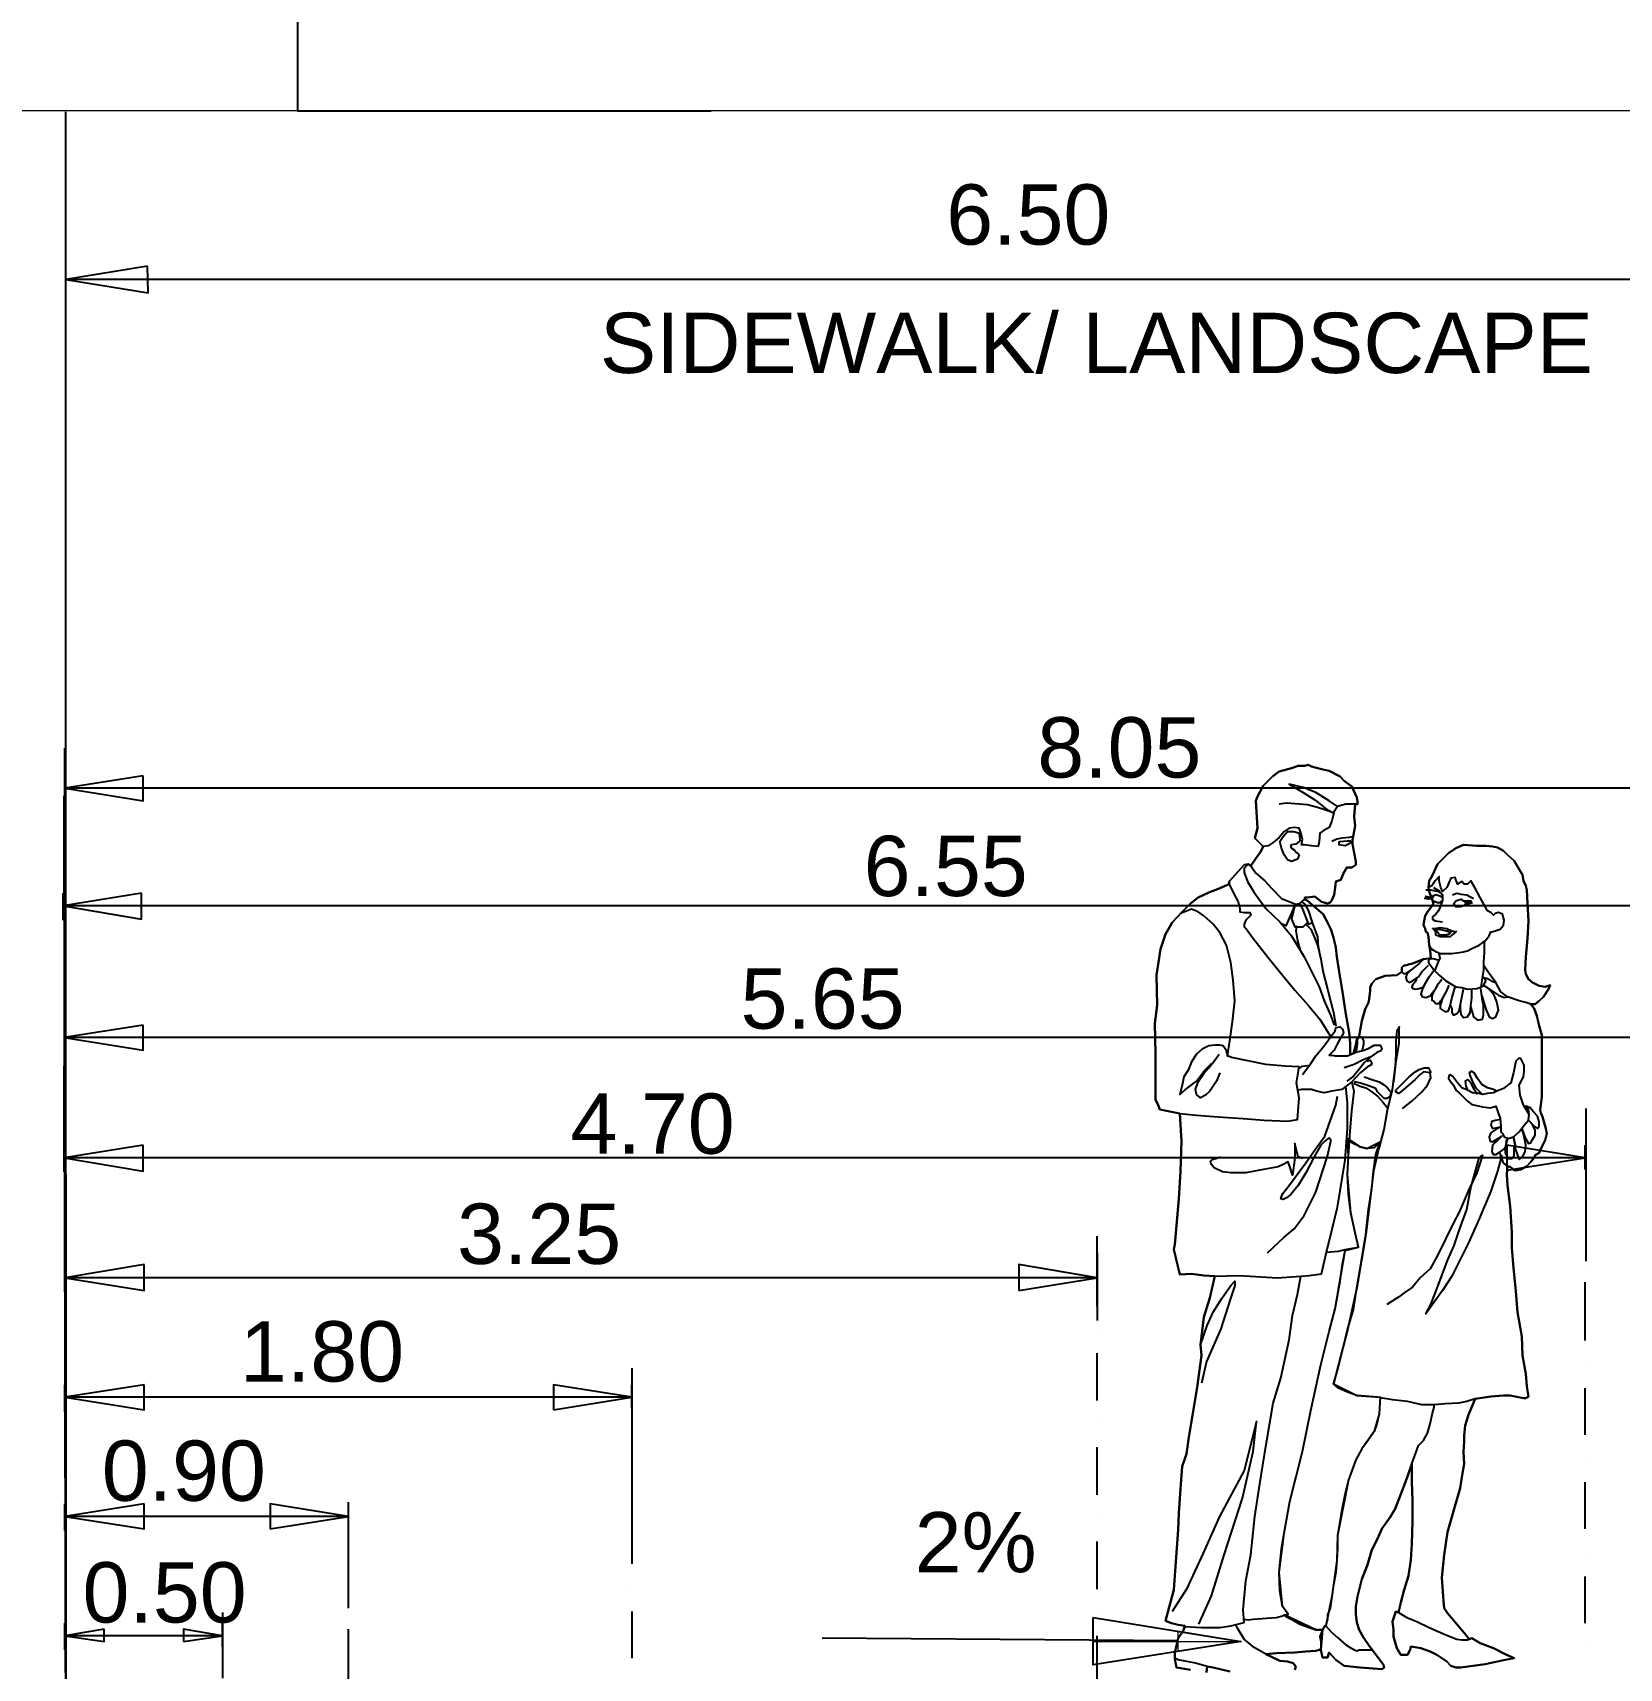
# Model space of a CAD drawing. Header units: inches. Extents: x 11 to 850, y 10 to 598.
# Drawn here: x 121.8 to 245.6, y 175.5 to 303.1 of the extents above; entities that cross this region are included whole.
import ezdxf

# ---------------------------------------------------------------- set-up
doc = ezdxf.new("R2010")
doc.units = ezdxf.units.IN
doc.header["$MEASUREMENT"] = 0
doc.layers.add('PDF_Geometry', color=7, linetype='Continuous')
doc.layers.add('PDF_Text', color=7, linetype='Continuous')
doc.styles.add('PDF Arial', font='arial.ttf')

msp = doc.modelspace()

# ---------------------------------------------------------------- linework, layer by layer
at = {"layer": 'PDF_Geometry', "color": 1, "lineweight": 25}
msp.add_lwpolyline([(142.5, 431.39), (142.5, 296.96), (174.76, 296.96)], dxfattribs=at)
at = {"layer": 'PDF_Geometry', "lineweight": 0}
for points in [[(20.95, 25.05), (302.94, 25.05), (302.94, 296.96), (20.95, 296.96), (20.95, 25.05)], [(130.79, 284.86), (124.42, 283.82), (130.79, 283.82), (130.79, 284.86)], [(124.42, 283.82), (130.79, 283.82), (130.86, 282.78), (124.42, 283.82)], [(204.54, 179.51), (204.54, 177.62), (216.06, 177.62), (204.54, 179.51)], [(204.54, 175.8), (204.54, 175.8), (204.54, 177.62), (204.54, 175.8)], [(204.54, 175.8), (204.54, 177.62), (216.06, 177.62), (204.54, 175.8)], [(211.18, 178.47), (216.06, 177.62), (211.18, 176.84), (211.18, 178.47)]]:
    msp.add_lwpolyline(points, dxfattribs=at)
at = {"layer": 'PDF_Geometry', "lineweight": 25}
for points in [[(124.42, 167.6), (124.42, 296.9)], [(130.79, 284.86), (124.42, 283.82), (130.86, 282.78), (130.79, 284.86)], [(302.88, 283.82), (124.42, 283.82)], [(124.29, 214.24), (124.36, 247.27)], [(124.36, 243.05), (124.36, 245.13)], [(130.47, 245.13), (124.36, 244.15), (130.47, 243.18), (130.47, 245.13)], [(124.42, 167.6), (124.29, 243.57)], [(302.88, 244.15), (124.36, 244.15)], [(124.23, 233.88), (124.23, 235.96)], [(130.34, 235.96), (124.23, 234.98), (130.34, 233.94), (130.34, 235.96)], [(284.6, 234.98), (124.23, 234.98)], [(130.47, 225.68), (124.29, 224.71), (130.47, 223.73), (130.47, 225.68)], [(262.23, 224.71), (124.29, 224.71)], [(242.98, 219.18), (242.98, 207.28)], [(130.47, 216.32), (124.29, 215.34), (130.47, 214.3), (130.47, 216.32)], [(236.8, 214.37), (242.92, 215.34), (236.8, 216.32), (236.8, 214.37)], [(242.92, 214.43), (242.92, 216.32)], [(242.92, 215.34), (124.29, 215.34)], [(124.42, 214.04), (124.42, 34.48)], [(204.87, 203.76), (204.87, 209.23)], [(204.87, 207.93), (204.87, 202.66)], [(124.36, 204.87), (124.36, 207.02)], [(130.53, 207.02), (124.36, 205.98), (130.53, 205), (130.53, 207.02)], [(198.76, 205), (204.87, 205.98), (198.76, 207.02), (198.76, 205)], [(204.87, 205.13), (204.87, 207.02)], [(242.98, 207.02), (242.98, 207.02)], [(204.87, 205.98), (124.36, 205.98)], [(242.92, 201.1), (242.92, 205.65)], [(204.87, 201.94), (204.87, 201.94)], [(168.58, 198.95), (168.58, 188.68)], [(204.87, 196.42), (204.87, 200.12)], [(242.92, 199.21), (242.92, 199.21)], [(124.36, 195.57), (124.36, 197.65)], [(130.53, 197.65), (124.36, 196.68), (130.53, 195.7), (130.53, 197.65)], [(168.58, 196.68), (124.36, 196.68)], [(162.47, 195.7), (168.58, 196.68), (162.47, 197.65), (162.47, 195.7)], [(168.58, 195.83), (168.58, 197.65), (168.58, 197.65)], [(242.92, 193.75), (242.92, 197.39)], [(204.87, 194.59), (204.87, 194.59)], [(204.87, 189.07), (204.87, 192.77)], [(242.92, 191.86), (242.92, 191.86)], [(242.92, 186.4), (242.92, 190.04)], [(124.36, 186.27), (124.36, 188.35)], [(130.53, 188.35), (124.36, 187.38), (130.53, 186.4), (130.53, 188.35)], [(136.65, 188.35), (136.65, 188.35)], [(140.35, 186.4), (146.47, 187.38), (140.35, 188.35), (140.35, 186.4)], [(146.47, 180.22), (146.47, 188.48)], [(168.58, 188.68), (168.58, 183.67)], [(146.47, 187.38), (124.36, 187.38)], [(204.87, 187.25), (204.87, 187.25)], [(204.87, 181.72), (204.87, 185.42)], [(242.92, 184.51), (242.92, 184.51)], [(242.92, 179.05), (242.92, 182.69)], [(168.58, 181.78), (168.58, 181.78)], [(136.65, 179.9), (136.65, 174.76)], [(168.58, 179.96), (168.58, 176.32)], [(204.87, 179.9), (204.87, 179.9)], [(124.36, 176.97), (124.36, 179.05)], [(127.41, 178.6), (124.36, 178.08), (127.41, 177.62), (127.41, 178.6)], [(133.59, 177.62), (136.65, 178.08), (133.59, 178.6), (133.59, 177.62)], [(136.65, 177.23), (136.65, 179.05)], [(136.65, 179.05), (136.65, 179.05)], [(146.47, 174.63), (146.47, 178.6)], [(204.54, 179.51), (216.06, 177.62), (204.54, 175.8), (204.54, 179.51)], [(136.65, 178.08), (124.36, 178.08)], [(211.18, 177.69), (183.41, 177.88)], [(204.87, 174.37), (204.87, 178.08)], [(242.92, 177.16), (242.92, 177.16)]]:
    msp.add_lwpolyline(points, dxfattribs=at)
at = {"layer": 'PDF_Geometry', "color": 3, "lineweight": 0}
for points in [[(130.47, 245.13), (124.36, 244.15), (130.47, 244.15), (130.47, 245.13)], [(124.36, 244.15), (130.47, 244.15), (130.47, 243.18), (124.36, 244.15)], [(130.34, 235.96), (124.23, 234.98), (130.34, 234.98), (130.34, 235.96)], [(124.23, 234.98), (130.34, 234.98), (130.34, 233.94), (124.23, 234.98)], [(130.47, 225.68), (124.29, 224.71), (130.47, 224.71), (130.47, 225.68)], [(124.29, 224.71), (130.47, 224.71), (130.47, 223.73), (124.29, 224.71)], [(130.47, 216.32), (124.29, 215.34), (130.47, 215.34), (130.47, 216.32)], [(236.8, 215.34), (242.92, 215.34), (236.8, 216.32), (236.8, 215.34)], [(242.92, 215.34), (236.8, 216.32), (242.92, 215.34)], [(124.29, 215.34), (130.47, 215.34), (130.47, 214.3), (124.29, 215.34)], [(242.92, 215.34), (236.8, 215.34), (236.8, 214.37), (242.92, 215.34)], [(236.8, 215.34), (236.8, 214.37), (236.8, 214.37), (236.8, 215.34)], [(236.8, 214.37), (236.8, 214.37), (236.8, 214.37)], [(130.53, 207.02), (124.36, 205.98), (130.53, 205.98), (130.53, 207.02)], [(198.76, 207.02), (198.76, 205.98), (204.87, 205.98), (198.76, 207.02)], [(124.36, 205.98), (130.53, 205.98), (130.53, 205), (124.36, 205.98)], [(204.87, 205.98), (198.76, 205.98), (198.76, 205), (204.87, 205.98)], [(198.76, 205.98), (198.76, 205), (198.76, 205), (198.76, 205.98)], [(198.76, 205), (198.76, 205), (198.76, 205)], [(130.53, 197.65), (124.36, 196.68), (130.53, 196.68), (130.53, 197.65)], [(124.36, 196.68), (130.53, 196.68), (130.53, 195.7), (124.36, 196.68)], [(162.47, 196.68), (168.58, 196.68), (162.47, 197.65), (162.47, 196.68)], [(168.58, 196.68), (162.47, 197.65), (168.58, 196.68)], [(162.47, 195.7), (162.47, 195.7), (162.47, 196.68), (162.47, 195.7)], [(162.47, 195.7), (162.47, 196.68), (168.58, 196.68), (162.47, 195.7)], [(130.53, 188.35), (124.36, 187.38), (130.53, 187.38), (130.53, 188.35)], [(140.35, 188.35), (140.35, 187.38), (146.47, 187.38), (140.35, 188.35)], [(140.35, 188.35), (146.47, 187.38), (146.47, 187.38), (140.35, 188.35)], [(124.36, 187.38), (130.53, 187.38), (130.53, 186.4), (124.36, 187.38)], [(140.35, 187.38), (146.47, 187.38), (140.35, 186.4), (140.35, 187.38)], [(127.41, 178.6), (124.36, 178.08), (127.41, 178.08), (127.41, 178.6)], [(133.59, 178.6), (133.59, 178.08), (136.65, 178.08), (133.59, 178.6)], [(124.36, 178.08), (127.41, 178.08), (127.41, 177.62), (124.36, 178.08)], [(133.59, 178.08), (136.65, 178.08), (133.59, 177.62), (133.59, 178.08)]]:
    msp.add_lwpolyline(points, dxfattribs=at)
at = {"layer": 'PDF_Geometry', "color": 30, "lineweight": 25}
for points in [[(227.18, 175.8), (226.4, 176.84), (226.07, 177.29), (225.62, 177.95), (225.29, 178.53), (225.1, 179.12), (225.03, 179.77), (225.03, 180.35), (225.16, 181.13), (225.49, 182.5), (225.94, 183.6), (226.27, 184.77), (226.72, 185.62), (227.05, 186.4), (227.7, 187.31), (228.09, 187.96), (228.67, 189.46), (229.06, 190.5), (229.39, 191.47), (229.39, 190.11), (229.45, 188.61), (229.45, 186.99), (229.39, 185.23), (229.32, 183.99), (229.13, 182.76), (228.8, 181.65), (228.54, 180.68), (228.35, 179.9), (228.15, 179.96), (227.89, 179.18), (227.96, 178.53), (227.96, 178.01), (228.22, 177.1), (228.54, 176.58), (229.06, 176.58), (229.26, 176.97), (229.32, 177.23), (230.1, 177.1), (230.82, 176.84), (231.34, 176.58), (232.12, 176.06), (232.45, 175.73), (232.84, 175.6), (233.23, 175.6), (235.11, 175.86), (236.67, 176.19), (237.39, 176.32), (236.67, 176.64), (235.76, 177.1), (234.72, 177.49), (234.07, 177.88), (233.88, 177.82), (233.62, 178.14), (232.9, 178.99), (232.19, 179.83), (231.92, 180.22), (231.86, 180.81), (231.73, 182.63), (231.92, 184.38), (232.19, 186.14), (232.71, 187.96), (233.16, 189.59), (233.29, 190.43), (233.49, 191.47), (233.42, 192.38), (233.49, 193.23), (233.49, 193.68), (233.55, 194.46), (233.81, 195.31), (234.33, 196.55), (235.57, 196.74), (236.54, 196.81), (237.06, 196.81), (238.1, 196.61), (238.3, 196.61), (238.49, 196.74), (238.36, 197.52), (238.3, 198.5), (238.04, 199.93), (237.97, 201.42), (237.65, 203.31), (237.52, 204.94), (237.32, 206.76), (237.19, 208.32), (237.19, 209.55), (237.06, 211.57), (236.87, 213.19), (236.8, 214.04), (236.87, 214.69), (237.06, 214.63), (237.39, 214.37), (237.65, 214.37), (237.91, 214.43), (238.36, 214.69), (238.69, 215.02), (238.95, 215.34), (239.01, 215.54), (239.34, 215.73), (239.53, 216.19), (239.79, 216.71), (239.92, 217.23), (239.86, 217.62), (239.6, 218.53), (239.47, 218.85), (239.4, 219.05), (239.53, 220.09), (239.53, 221.65), (239.53, 223.41), (239.53, 224.9), (239.34, 225.62), (239.14, 226.4), (238.95, 226.98), (238.69, 227.31), (239.01, 227.31), (239.34, 227.57), (239.66, 227.89), (240.05, 228.48), (240.18, 228.8), (239.79, 228.67), (239.34, 228.74), (238.82, 229), (238.49, 229.26), (238.3, 229.65), (238.23, 229.97), (238.3, 231.01), (238.43, 232.45), (238.49, 233.81), (238.43, 235.18), (238.36, 236.22), (238.3, 236.54), (238.1, 236.93), (238.04, 237.39), (237.71, 237.91), (237.39, 238.49), (236.87, 238.95), (236.54, 239.27), (236.09, 239.53), (235.7, 239.6), (235.18, 239.66), (234.46, 239.66), (233.42, 239.73), (232.84, 239.47), (232.25, 239.08), (231.79, 238.62), (231.4, 238.23), (231.14, 237.65), (230.95, 237.26), (230.75, 236.93), (230.69, 236.41), (230.75, 236.09), (230.88, 235.76), (231.08, 235.18), (230.88, 234.85), (230.62, 234.53), (230.43, 234.2), (230.36, 233.81), (230.3, 233.49), (230.43, 233.23), (230.49, 232.97), (230.62, 232.9), (230.69, 232.58), (230.75, 231.92), (230.82, 231.53), (230.88, 230.88), (230.69, 230.88), (230.3, 230.82), (229.45, 230.49), (228.74, 230.3), (228.61, 230.17), (228.61, 229.97), (228.61, 229.84), (228.22, 229.58), (227.31, 229.52), (226.59, 229.26), (226.27, 228.93), (226.14, 228.61), (226.14, 228.35), (226.07, 227.7), (226.01, 227.44), (225.75, 226.92), (225.49, 226.01), (225.29, 224.84), (225.1, 224.58), (225.03, 224.19), (224.84, 223.47), (224.58, 223.41), (224.58, 224.25), (224.51, 225.1), (224.25, 226.53), (223.99, 228.28), (223.73, 229.84), (223.54, 231.01), (223.47, 231.73), (223.28, 232.51), (223.08, 233.16), (222.69, 233.94), (222.49, 234.33), (221.97, 234.79), (221.58, 235.11), (221.26, 235.37), (221.06, 235.5), (221.06, 235.63), (221.26, 235.63), (221.84, 235.7), (222.1, 235.5), (222.36, 235.31), (222.82, 235.18), (223.02, 235.24), (223.15, 235.44), (223.34, 235.83), (223.41, 236.41), (223.47, 236.87), (223.86, 237), (224.06, 237.52), (224.32, 237.97), (224.71, 237.97), (225.03, 238.17), (225.03, 238.43), (224.77, 239.79), (224.77, 240.12), (224.84, 240.51), (224.97, 241.23), (224.9, 241.94), (224.97, 242.92), (225.16, 242.92), (225.16, 243.11), (225.1, 243.44), (224.71, 244.28), (224.12, 244.74), (223.8, 245.06), (222.95, 245.52), (222.36, 245.65), (221.58, 245.84), (221.32, 245.97), (221.06, 245.91), (220.54, 245.91), (220.02, 245.71), (219.05, 245.45), (218.53, 245.06), (218.07, 244.61), (217.81, 244.35), (217.36, 243.5), (217.23, 243.18), (217.36, 241.03), (217.16, 240.25), (217.81, 239.6), (217.62, 239.21), (217.29, 238.75), (216.84, 238.1), (216.64, 238.23), (216.32, 238.17), (215.15, 236.87), (215.15, 236.67), (214.24, 236.28), (213.58, 236.02), (212.74, 235.63), (212.15, 235.18), (211.5, 234.53), (210.72, 233.68), (210.2, 232.77), (209.81, 231.6), (209.49, 229.58), (209.55, 227.24), (209.36, 225.81), (209.42, 223.47), (209.42, 221.32), (209.42, 219.89), (209.62, 219.44), (209.75, 219.11), (210.4, 218.98), (211.31, 218.79), (211.44, 216.64), (211.37, 214.3), (211.24, 212.15), (210.92, 208.58), (210.85, 208.19), (211.31, 206.24), (212.22, 206.3), (213.19, 206.17), (214.04, 206.11), (213.65, 204.41), (213.19, 202.92), (212.93, 200.77), (213, 199.93), (212.67, 197.46), (212.35, 195.57), (212.02, 193.55), (211.83, 192.25), (211.7, 191.86), (211.5, 191.28), (211.37, 189.52), (211.24, 187.64), (211.18, 186.33), (210.98, 183.47), (210.85, 181.65), (210.2, 179.25), (210.66, 179.05), (211.18, 178.92), (211.7, 178.86), (211.7, 178.79), (211.57, 178.47), (211.18, 177.88), (210.92, 176.77), (210.92, 176.51), (210.92, 176.25), (211.05, 175.6), (212.15, 175.41)], [(212.15, 175.41), (211.05, 175.6), (210.92, 176.25), (210.92, 176.51), (210.92, 176.77), (211.18, 177.88), (211.57, 178.47), (211.7, 178.79), (211.7, 178.86), (211.18, 178.92), (210.66, 179.05), (210.2, 179.25), (210.85, 181.65), (210.98, 183.47), (211.18, 186.33), (211.24, 187.64), (211.37, 189.52), (211.5, 191.28), (211.7, 191.86), (211.83, 192.25), (212.02, 193.55), (212.35, 195.57), (212.67, 197.46), (213, 199.93), (212.93, 200.77), (213.19, 202.92), (213.65, 204.41), (214.04, 206.11), (213.19, 206.17), (212.22, 206.3), (211.31, 206.24), (210.85, 208.19), (210.92, 208.58), (211.24, 212.15), (211.37, 214.3), (211.44, 216.64), (211.31, 218.79), (210.4, 218.98), (209.75, 219.11), (209.62, 219.44), (209.42, 219.89), (209.42, 221.32), (209.42, 223.47), (209.36, 225.81), (209.55, 227.24), (209.49, 229.58), (209.81, 231.6), (210.2, 232.77), (210.72, 233.68), (211.5, 234.53), (212.15, 235.18), (212.74, 235.63), (213.58, 236.02), (214.24, 236.28), (215.15, 236.67), (215.15, 236.87), (216.32, 238.17), (216.64, 238.23), (216.84, 238.1), (217.29, 238.75), (217.62, 239.21), (217.81, 239.6), (217.16, 240.25), (217.36, 241.03), (217.23, 243.18), (217.36, 243.5), (217.81, 244.35), (218.07, 244.61), (218.53, 245.06), (219.05, 245.45), (220.02, 245.71), (220.54, 245.91), (221.06, 245.91), (221.32, 245.97), (221.58, 245.84), (222.36, 245.65), (222.95, 245.52), (223.8, 245.06), (224.12, 244.74), (224.71, 244.28), (225.1, 243.44), (225.16, 243.11), (225.16, 242.92), (224.97, 242.92), (224.9, 241.94), (224.97, 241.23), (224.84, 240.51), (224.77, 240.12), (224.77, 239.79), (225.03, 238.43), (225.03, 238.17), (224.71, 237.97), (224.32, 237.97), (224.06, 237.52), (223.86, 237), (223.47, 236.87), (223.41, 236.41), (223.34, 235.83), (223.15, 235.44), (223.02, 235.24), (222.82, 235.18), (222.36, 235.31), (222.1, 235.5), (221.84, 235.7), (221.26, 235.63), (221.06, 235.63), (221.06, 235.5), (221.26, 235.37), (221.58, 235.11), (221.97, 234.79), (222.49, 234.33), (222.69, 233.94), (223.08, 233.16), (223.28, 232.51), (223.47, 231.73), (223.54, 231.01), (223.73, 229.84), (223.99, 228.28), (224.25, 226.53), (224.51, 225.1), (224.58, 224.25), (224.58, 223.41), (224.84, 223.47), (225.03, 224.19), (225.1, 224.58), (225.29, 224.84), (225.49, 226.01), (225.75, 226.92), (226.01, 227.44), (226.07, 227.7), (226.14, 228.35), (226.14, 228.61), (226.27, 228.93), (226.59, 229.26), (227.31, 229.52), (228.22, 229.58), (228.61, 229.84), (228.61, 229.97), (228.61, 230.17), (228.74, 230.3), (229.45, 230.49), (230.3, 230.82), (230.69, 230.88), (230.88, 230.88), (230.82, 231.53), (230.75, 231.92), (230.69, 232.58), (230.62, 232.9), (230.49, 232.97), (230.43, 233.23), (230.3, 233.49), (230.36, 233.81), (230.43, 234.2), (230.62, 234.53), (230.88, 234.85), (231.08, 235.18), (230.88, 235.76), (230.75, 236.09), (230.69, 236.41), (230.75, 236.93)], [(223.6, 242.72), (222.95, 243.18), (221.91, 243.83), (220.93, 244.22), (219.83, 244.48), (220.93, 243.83), (221.84, 243.24), (222.75, 242.53), (223.34, 242.2), (222.62, 242.46), (222.04, 242.66), (221.26, 242.85), (219.63, 242.98), (219.05, 242.92)], [(224.97, 242.92), (224.25, 242.92), (223.6, 242.72), (223.34, 242.33), (223.15, 241.62), (222.95, 241.09), (222.49, 240.83), (222.23, 240.64), (222.17, 239.99), (222.1, 239.6), (221.58, 239.66), (221, 239.73), (220.8, 239.73), (220.87, 240.18), (220.74, 240.7), (220.61, 241.03), (220.22, 241.09), (219.83, 241.03), (219.44, 240.77), (219.05, 240.31), (218.59, 239.92), (218.2, 239.66), (217.81, 239.6)], [(220.61, 238.95), (220.48, 238.62), (220.02, 238.43), (219.7, 238.56), (219.44, 238.95), (219.24, 239.47), (219.11, 239.99), (219.37, 240.38), (219.7, 240.77), (220.22, 240.77), (220.61, 240.64), (220.67, 240.12), (220.67, 240.05), (220.61, 239.99), (220.35, 239.79), (220.02, 239.73), (219.96, 239.66), (219.96, 239.53), (220.02, 239.47), (220.22, 239.34), (220.41, 239.14), (220.61, 238.95)], [(224.84, 240.38), (224.51, 240.31), (223.93, 240.25), (223.54, 240.18), (223.15, 239.99)], [(223.67, 239.92), (223.8, 239.99), (224.32, 240.05), (224.64, 240.05)], [(224.77, 240.05), (224.45, 239.79), (224.19, 239.66), (223.73, 239.73), (223.73, 239.99)], [(230.75, 236.93), (230.95, 237.26), (231.14, 237.65), (231.4, 238.23), (231.79, 238.62), (232.25, 239.08), (232.84, 239.47), (233.42, 239.73), (234.46, 239.66), (235.18, 239.66), (235.7, 239.6), (236.09, 239.53), (236.54, 239.27), (236.87, 238.95), (237.39, 238.49), (237.71, 237.91), (238.04, 237.39), (238.1, 236.93), (238.3, 236.54), (238.36, 236.22), (238.43, 235.18), (238.49, 233.81), (238.43, 232.45), (238.3, 231.01), (238.23, 229.97), (238.3, 229.65), (238.49, 229.26), (238.82, 229), (239.34, 228.74), (239.79, 228.67), (240.18, 228.8), (240.05, 228.48), (239.66, 227.89), (239.34, 227.57), (239.01, 227.31), (238.69, 227.31), (238.95, 226.98), (239.14, 226.4), (239.34, 225.62), (239.53, 224.9), (239.53, 223.41), (239.53, 221.65), (239.53, 220.09), (239.4, 219.05), (239.47, 218.85), (239.6, 218.53), (239.86, 217.62), (239.92, 217.23), (239.79, 216.71), (239.53, 216.19), (239.34, 215.73), (239.01, 215.54), (238.95, 215.34), (238.69, 215.02), (238.36, 214.69), (237.91, 214.43), (237.65, 214.37), (237.39, 214.37), (237.06, 214.63), (236.87, 214.69), (236.8, 214.04), (236.87, 213.19), (237.06, 211.57), (237.19, 209.55), (237.19, 208.32), (237.32, 206.76), (237.52, 204.94), (237.65, 203.31), (237.97, 201.42), (238.04, 199.93), (238.3, 198.5), (238.36, 197.52), (238.49, 196.74), (238.3, 196.61), (238.1, 196.61), (237.06, 196.81), (236.54, 196.81), (235.57, 196.74), (234.33, 196.55), (233.81, 195.31), (233.55, 194.46), (233.49, 193.68), (233.49, 193.23), (233.42, 192.38), (233.49, 191.47), (233.29, 190.43), (233.16, 189.59), (232.71, 187.96), (232.19, 186.14), (231.92, 184.38), (231.73, 182.63), (231.86, 180.81), (231.92, 180.22), (232.19, 179.83), (232.9, 178.99), (233.62, 178.14), (233.88, 177.82), (234.07, 177.88), (234.72, 177.49), (235.76, 177.1), (236.67, 176.64), (237.39, 176.32), (236.67, 176.19), (235.11, 175.86), (233.23, 175.6), (232.84, 175.6), (232.45, 175.73), (232.12, 176.06), (231.34, 176.58), (230.82, 176.84), (230.1, 177.1), (229.32, 177.23), (229.26, 176.97), (229.06, 176.58), (228.54, 176.58), (228.22, 177.1), (227.96, 178.01), (227.96, 178.53), (227.89, 179.18), (228.15, 179.96), (228.35, 179.9), (228.54, 180.68), (228.8, 181.65), (229.13, 182.76), (229.32, 183.99), (229.39, 185.23), (229.45, 186.99), (229.45, 188.61), (229.39, 190.11), (229.39, 191.47), (229.06, 190.5), (228.67, 189.46), (228.09, 187.96), (227.7, 187.31), (227.05, 186.4), (226.72, 185.62), (226.27, 184.77), (225.94, 183.6), (225.49, 182.5), (225.16, 181.13), (225.03, 180.35), (225.03, 179.77), (225.1, 179.12), (225.29, 178.53), (225.62, 177.95), (226.07, 177.29), (226.4, 176.84), (227.18, 175.8), (227.24, 175.6), (227.05, 175.47), (225.36, 175.6), (224.12, 175.73), (223.47, 176.19), (222.95, 176.77), (222.95, 176.71), (222.82, 176.38), (222.43, 176.38), (222.3, 176.97), (222.17, 176.97), (221.91, 176.9), (221.13, 176.84), (220.28, 176.77), (218.85, 176.71), (218.01, 176.64), (218.4, 176.45), (219.11, 176.12), (219.7, 176.06), (220.15, 175.93), (220.35, 175.67), (220.28, 175.41)], [(216.64, 238.23), (216.32, 237.91), (216.32, 237.58), (216.58, 236.87), (217.1, 236.02), (218.01, 234.79), (219.11, 233.75), (220.02, 232.64), (221, 231.01), (221.52, 229.97), (222.17, 228.67), (222.56, 227.57), (223.08, 226.4), (223.34, 225.68)], [(216.84, 238.1), (217.23, 237.52), (217.94, 236.93), (218.46, 236.35), (219.24, 235.57), (219.89, 235.31), (220.35, 235.11), (220.67, 235.18), (221.06, 235.5)], [(230.75, 231.92), (230.88, 231.66), (231.08, 231.53), (231.27, 231.4), (231.47, 231.34), (231.53, 231.27), (232.05, 231.27), (232.51, 231.27), (233.1, 231.34), (233.42, 231.4), (233.75, 231.47), (234.07, 231.66), (234.66, 231.92), (235.11, 232.25), (235.44, 232.64), (235.57, 232.97), (235.63, 232.97), (235.89, 233.03), (236.28, 233.16), (236.54, 233.49), (236.61, 233.88), (236.48, 234.33), (236.15, 234.46), (235.89, 234.4), (235.76, 234.27), (235.57, 234.46), (235.31, 234.59), (234.72, 235.63), (234.33, 236.35), (234.01, 236.93), (233.75, 236.67), (233.49, 236.67), (233.29, 236.87), (232.97, 236.67), (232.77, 237.19), (232.45, 237.13), (232.12, 236.41), (231.79, 236.09), (231.66, 236.41), (231.53, 236.93), (231.53, 237.26), (231.21, 236.93), (230.95, 236.54), (230.69, 236.41)], [(215.15, 236.67), (215.47, 236.02), (215.86, 235.31), (215.99, 234.79), (215.99, 234.66), (215.99, 234.53), (216.32, 234.46), (216.58, 234.46), (216.77, 234.46), (216.84, 234.27), (216.71, 234.14), (216.45, 233.88), (216.32, 233.55), (216.32, 233.36), (216.51, 233.16), (216.97, 232.51), (218.2, 230.95), (219.31, 229.58), (220.28, 228.41), (221.32, 227.24), (222.23, 226.14), (223.02, 224.84)], [(230.49, 236.22), (230.88, 236.22), (231.21, 236.15), (231.47, 236.09), (231.6, 236.02)], [(231.08, 236.41), (231.53, 236.15), (231.79, 235.83), (231.79, 235.44), (231.66, 235.05), (231.47, 234.59), (231.27, 234.33), (231.01, 234.14), (231.01, 233.94), (231.21, 233.81), (231.79, 233.75)], [(232.58, 235.83), (232.9, 235.96), (233.23, 235.89), (233.68, 235.83), (234.2, 235.57)], [(211.31, 218.79), (212.61, 218.66), (214.3, 218.53), (216.25, 218.4), (217.88, 218.27), (219.7, 218.2), (220.48, 218.33), (220.61, 220.02), (220.41, 221.19), (220.61, 222.43), (219.5, 222.49), (218.01, 222.62), (215.34, 223.15), (215.02, 223.28), (215.21, 224.45), (215.41, 225.94), (215.6, 227.57), (215.47, 229.19), (215.28, 230.56), (214.95, 231.92), (214.43, 232.9), (213.91, 233.55), (213.19, 234.2), (212.74, 234.53), (212.22, 234.72), (211.57, 234.46), (211.37, 234.4)], [(220.28, 235.18), (220.15, 234.72), (219.57, 233.42), (219.18, 233.62)], [(220.74, 235.11), (220.48, 235.11), (220.28, 235.05), (220.02, 233.94), (220.28, 233.36), (220.93, 233.36), (221.26, 233.68)], [(220.67, 235.18), (220.87, 234.72), (221.26, 233.75), (221.32, 233.55), (221.65, 233.68)], [(220.8, 235.31), (221.06, 235.11), (221.32, 234.66), (221.65, 233.62), (222.04, 232.58), (222.1, 231.73), (222.3, 230.82), (222.49, 229.78), (222.82, 228.48), (223.28, 226.66), (223.47, 225.62)], [(230.95, 235.57), (230.69, 235.5), (230.36, 235.57)], [(231.01, 235.7), (230.75, 235.57), (230.43, 235.7)], [(231.08, 235.76), (230.82, 235.63), (230.49, 235.7)], [(231.79, 235.63), (231.66, 235.7), (231.27, 235.83), (231.08, 235.76), (230.95, 235.57)], [(230.95, 235.5), (231.08, 235.37), (231.4, 235.24), (231.66, 235.24), (231.73, 235.37)], [(232.64, 235.11), (232.84, 235.37), (233.23, 235.5), (233.42, 235.37), (233.81, 235.05)], [(233.62, 235.18), (233.49, 234.98), (233.16, 234.92), (232.84, 234.92), (232.64, 235.18)], [(233.42, 235.37), (233.75, 235.37), (234.01, 235.37)], [(233.55, 235.37), (233.81, 235.24), (234.07, 235.37)], [(233.62, 235.24), (233.88, 235.18), (234.14, 235.24)], [(220.41, 233.42), (220.35, 233.03), (220.48, 232.25), (220.67, 231.6)], [(221.13, 233.55), (221.52, 233.16), (221.78, 232.58), (222.04, 231.92), (222.17, 231.47)], [(231.01, 233.23), (231.01, 233.23), (231.21, 233.23), (231.6, 233.29), (232.12, 233.23), (232.51, 233.03), (232.84, 232.97), (232.9, 233.03)], [(232.84, 232.97), (232.51, 232.71), (232.38, 232.58), (232.05, 232.58), (231.79, 232.58), (231.6, 232.58), (231.4, 232.64), (231.27, 232.71), (231.27, 232.9), (231.08, 233.16)], [(231.27, 233.1), (231.4, 233.16), (231.53, 233.16), (231.86, 233.1), (232.12, 233.03), (232.32, 232.97), (232.45, 232.9), (232.32, 232.77), (232.05, 232.71), (231.86, 232.71), (231.6, 232.71), (231.47, 232.84), (231.27, 233.1)], [(235.05, 232.19), (235.05, 231.34), (234.98, 230.62), (234.98, 229.97), (234.85, 229.19), (234.79, 228.61)], [(230.3, 230.82), (229.97, 230.49), (229.32, 229.97), (229, 229.65), (228.93, 229.39), (229, 229.13), (229.19, 229), (229.45, 229.13), (229.91, 229.45), (230.17, 229.84), (230.69, 230.36)], [(230.69, 230.75), (230.88, 230.88), (231.01, 230.88), (231.27, 230.82), (231.53, 230.75)], [(231.21, 229.97), (231.47, 230.62), (231.6, 230.88), (231.53, 231.27)], [(228.61, 229.84), (228.74, 229.71), (228.93, 229.71), (229.32, 229.97)], [(229.78, 229.39), (229.65, 229.06), (229.45, 228.8), (229.39, 228.67), (229.45, 228.54), (229.71, 228.48), (229.97, 228.54), (230.3, 228.67), (230.49, 229), (230.75, 229.45), (231.08, 229.91)], [(230.69, 230.75), (230.69, 230.56), (231.14, 229.97), (231.53, 229.58), (232.05, 229.13), (232.84, 228.67), (233.29, 228.61), (233.75, 228.48), (234.46, 228.54), (234.98, 228.74), (235.18, 229.13), (234.98, 229.39), (234.92, 229.45)], [(238.69, 227.31), (238.3, 227.44), (237.78, 227.57), (236.87, 227.89), (236.35, 228.28), (235.96, 229), (235.44, 229.71), (234.98, 230.36)], [(230.43, 228.93), (230.23, 228.54), (230.1, 228.09), (230.23, 227.89), (230.49, 227.83), (230.82, 227.96), (231.01, 228.22), (231.27, 228.54), (231.47, 228.93), (231.73, 229.26)], [(231.14, 228.35), (231.01, 228.09), (230.95, 227.89), (230.95, 227.63), (231.08, 227.57), (231.27, 227.37), (231.53, 227.37), (231.66, 227.57), (231.86, 227.89), (232.12, 228.35), (232.32, 228.8)], [(231.79, 227.83), (231.73, 227.57), (231.6, 227.24), (231.6, 226.98), (231.99, 226.72), (232.25, 226.79), (232.38, 227.18), (232.51, 227.76), (232.77, 228.67)], [(232.38, 227.24), (232.51, 226.98), (232.51, 226.66), (232.64, 226.46), (232.9, 226.59), (233.1, 226.79), (233.16, 227.18), (233.29, 227.83), (233.42, 228.48)], [(233.16, 227.24), (233.16, 226.92), (233.23, 226.53), (233.42, 226.27), (233.75, 226.33), (233.94, 226.66), (234.01, 227.18), (234.07, 227.83), (234.07, 228.41)], [(234.01, 227.11), (234.07, 226.79), (234.2, 226.33), (234.53, 226.07), (234.92, 226.14), (234.98, 226.46), (234.98, 227.24), (234.92, 227.57), (234.79, 228.54)], [(234.85, 227.96), (235.05, 227.37), (235.18, 226.92), (235.44, 226.33), (235.7, 226.2), (235.96, 226.33), (236.15, 226.85), (236.02, 227.5), (235.83, 228.02), (235.37, 228.54), (235.05, 228.74)], [(234.98, 229.39), (235.31, 229.32), (235.76, 229.06), (235.96, 229)], [(235.37, 228.54), (235.76, 228.28), (236.15, 228.02), (236.61, 227.83), (236.87, 227.89)], [(220.87, 221.84), (221.52, 222.69), (221.91, 223.28), (222.56, 224.06), (223.02, 224.71), (223.41, 225.23), (223.47, 225.49), (223.8, 225.55), (223.99, 225.36), (224.06, 225.1), (223.99, 224.9), (223.8, 224.64), (223.6, 224.25), (223.34, 223.73), (223.08, 223.47), (222.95, 223.34), (223.15, 223.34), (223.41, 223.28), (223.86, 223.28), (224.38, 223.28), (225.1, 223.6)], [(225.03, 223.54), (225.1, 223.8), (225.16, 224.25), (225.16, 224.58), (225.29, 224.77), (225.42, 224.77), (225.55, 224.64), (225.62, 224.45), (225.62, 224.19), (225.55, 223.8), (225.49, 223.67)], [(226.85, 216.06), (227.24, 217.55), (227.5, 219.05), (227.89, 220.67), (228.15, 222.69), (228.41, 224.25), (228.41, 225.55), (228.41, 225.49), (228.22, 225.23), (228.15, 224.45), (228.15, 223.47), (228.09, 222.43), (227.96, 221.26)], [(215.08, 223.21), (214.95, 223.67), (214.69, 224.06), (214.43, 224.12), (214.04, 224.12), (213.58, 224.06), (213.06, 223.8), (212.61, 223.41), (212.22, 222.82), (211.96, 222.17), (211.63, 221.65), (211.5, 221), (211.31, 220.28), (211.76, 220.67), (212.61, 221.32), (213.26, 222.17), (213.78, 222.69)], [(214.43, 221.97), (214.17, 221.32), (213.65, 220.54), (213.32, 220.22), (212.93, 220.02), (212.61, 220.28), (212.54, 220.67), (212.74, 221.26), (213.19, 221.91), (213.58, 222.36), (214.04, 222.95), (214.37, 223.41)], [(225.1, 223.6), (225.49, 223.67), (226.01, 223.86), (226.46, 224.12), (226.72, 224.12), (226.92, 224.12), (227.05, 223.86), (226.98, 223.67), (226.66, 223.54), (226.2, 223.21), (225.55, 222.95), (224.9, 222.62), (224.12, 222.36)], [(226.14, 223.21), (226.14, 223.15), (225.68, 222.75), (225.23, 222.17), (224.84, 221.71), (224.32, 221.32)], [(225.88, 222.88), (226.14, 222.95), (226.27, 222.69), (226.2, 222.56), (225.94, 222.43), (225.36, 221.97), (224.71, 221.26), (223.93, 220.67), (223.15, 220.54), (222.56, 220.41), (221.97, 220.54), (221.58, 220.67), (220.8, 220.67), (220.54, 220.61)], [(220.54, 222.23), (220.61, 222.3), (220.87, 222.49), (221.45, 222.56)], [(228.67, 219.18), (229.39, 219.76), (230.17, 220.48), (230.62, 221), (230.88, 221.58), (230.82, 221.97), (230.3, 222.04), (230.04, 221.84), (229.65, 221.45), (229.06, 220.93), (228.54, 220.48), (228.35, 220.35), (228.15, 220.48), (228.15, 220.61), (228.54, 221), (228.93, 221.39), (229.19, 221.65), (229.65, 222.04), (229.97, 222.23), (230.36, 222.36), (230.69, 222.36), (230.82, 222.1), (230.88, 221.97)], [(236.02, 220.54), (235.76, 220.41), (235.31, 220.35), (234.92, 220.28), (234.66, 220.35), (234.14, 220.41), (233.75, 220.61), (233.29, 220.8), (232.97, 221.19), (232.58, 221.71), (232.38, 221.84), (232.32, 221.78), (232.25, 221.52), (232.45, 221.26), (232.64, 221), (232.84, 220.61), (233.1, 220.41), (233.49, 220.02), (233.75, 219.76), (234.07, 219.5), (234.33, 219.44), (234.92, 219.31), (235.5, 219.24), (235.96, 219.37), (236.28, 218.4), (236.35, 217.81), (236.35, 217.36), (236.48, 217.23), (236.61, 216.97), (236.93, 216.84), (237.32, 216.97), (237.78, 217.36), (238.17, 217.88), (238.49, 218.27), (238.56, 218.72), (238.1, 219.44), (237.84, 220.22), (237.78, 221), (238.1, 221.65), (238.17, 222.1), (238.17, 222.56), (237.91, 223.08), (237.71, 223.08), (237.52, 222.88), (237.32, 221.97), (237.13, 221.19), (236.93, 221.06), (236.54, 220.74), (236.02, 220.54), (235.76, 220.67), (235.31, 220.8), (234.85, 221.06), (234.53, 221.52), (234.27, 221.97), (234.07, 222.1), (233.88, 221.97), (233.94, 221.71), (234.07, 221.39), (234.27, 221), (234.4, 220.8), (234.92, 220.28)], [(214.04, 206.11), (215.93, 206.17), (218.92, 205.98), (220.74, 206.11), (221.39, 206.17), (222.36, 206.3), (222.75, 207.99), (223.15, 209.68), (223.6, 211.5), (224.19, 215.15), (224.38, 217.62), (224.38, 219.63), (224.25, 220.93)], [(222.75, 207.99), (223.67, 208.06), (224.19, 208.19), (225.23, 208.38), (224.97, 209.49), (224.64, 211.05), (224.45, 212.48), (224.38, 214.04), (224.45, 215.47), (224.58, 217.42), (224.71, 218.98), (224.9, 220.54), (224.71, 221.26)], [(225.68, 221.65), (226.27, 221.45), (226.85, 221.26), (227.18, 221.06), (227.5, 220.8), (227.7, 220.54), (227.76, 220.48), (227.7, 220.15), (227.44, 219.96), (227.24, 219.96), (226.72, 220.48), (226.59, 220.74), (225.88, 221), (225.29, 221.19), (224.97, 221.26), (224.9, 221.13), (225.36, 220.93), (225.81, 220.8), (226.2, 220.54), (226.72, 220.15), (227.18, 219.63), (227.5, 219.24)], [(234.53, 220.28), (234.27, 220.67), (234.07, 221.06), (233.81, 221.39), (233.75, 221.45), (233.55, 221.32), (233.62, 220.93), (233.68, 220.74), (233.75, 220.61)], [(218.14, 207.93), (219.44, 209.16), (220.22, 209.81), (221, 210.85), (221.91, 212.67), (222.49, 214.43), (222.82, 215.47), (223.08, 216.64), (223.08, 216.77), (222.95, 216.9), (222.62, 216.64), (222.3, 216.32), (221.78, 215.41), (221.13, 214.17), (220.54, 213.19), (219.96, 212.48), (219.63, 212.22), (219.37, 212.09), (219.18, 212.15), (219.31, 212.54), (219.89, 213.26), (221.13, 214.95), (222.04, 216.25), (222.62, 217.03), (223.47, 219.44), (223.6, 220.15)], [(235.63, 218.2), (235.57, 217.88), (235.7, 217.62), (236.35, 217.75), (235.96, 217.55), (235.57, 217.29), (235.44, 216.97), (235.5, 216.64), (235.7, 216.58), (236.22, 216.9), (236.41, 217.03), (236.15, 216.77), (235.7, 216.32), (235.63, 215.8), (235.76, 215.6), (235.96, 215.6), (236.28, 215.8), (236.54, 215.99), (236.74, 216.25), (236.8, 216.77), (236.87, 216.84), (236.74, 216.38), (236.67, 215.99), (236.67, 215.73), (236.93, 215.28), (237.19, 215.28), (237.39, 215.54), (237.39, 216.06), (237.45, 216.32), (237.32, 216.97), (237.45, 216.32), (237.45, 216.06), (237.65, 215.54), (237.78, 215.21), (238.04, 215.41), (238.23, 215.8), (238.3, 216.32), (238.17, 216.97), (238.1, 217.23), (237.97, 217.62), (238.23, 216.9), (238.49, 216.45), (238.69, 216.51), (238.82, 216.77), (239.01, 217.1), (239.01, 217.49), (238.82, 217.94), (238.49, 218.27), (238.95, 217.81), (239.21, 217.62), (239.34, 217.81), (239.34, 218.14), (239.21, 218.59), (238.88, 218.92), (238.62, 219.24), (238.3, 219.37), (238.17, 219.31)], [(238.56, 218.72), (238.49, 219.11), (238.43, 219.24), (238.3, 219.37)], [(235.63, 218.2), (235.89, 218.27), (236.22, 218.33)], [(220.28, 175.41), (220.35, 175.67), (220.15, 175.93), (219.7, 176.06), (219.11, 176.12), (218.4, 176.45), (218.01, 176.64), (218.85, 176.71), (220.28, 176.77), (221.13, 176.84), (221.91, 176.9), (222.17, 176.97), (222.3, 176.97), (222.43, 178.53), (221.91, 178.53), (219.44, 179.7), (219.76, 179.77), (219.31, 180.35), (219.05, 183.02), (219.44, 186.07), (219.89, 188.55), (220.87, 192.45), (221.52, 195.63), (222.3, 199.21), (222.95, 201.81), (223.41, 203.57), (224.19, 208.12), (225.23, 208.38), (224.97, 209.49), (224.64, 211.05), (224.38, 214.04), (224.45, 215.47), (224.38, 216.84), (225.36, 216.19), (225.88, 216.06), (226.92, 216.58), (226.4, 214.3), (225.81, 209.36), (225.1, 205.2), (224.38, 201.94), (223.28, 197.72), (225.1, 196.81), (226.92, 196.68), (226.85, 195.37), (226.46, 194.01), (225.49, 192.64), (225.03, 191.8), (224.45, 190.24), (223.6, 185.88), (223.54, 183.93), (223.15, 181.13), (222.69, 178.86), (222.43, 178.53), (222.3, 176.97), (222.43, 176.38), (222.82, 176.38), (222.95, 176.77), (223.47, 176.19), (224.12, 175.73), (225.36, 175.6), (227.05, 175.47), (227.24, 175.6), (227.18, 175.8)], [(234.33, 196.55), (233.68, 196.35), (233.03, 196.22), (231.99, 196.16), (231.14, 196.09), (230.17, 196.09), (229.06, 196.35), (227.89, 196.48), (227.11, 196.61), (226.72, 196.68), (225.1, 196.81), (224.38, 197.07), (223.67, 197.39), (223.28, 197.72), (223.6, 198.76), (223.99, 200.32), (224.38, 201.94), (224.84, 203.5), (225.1, 205.2), (225.49, 207.47), (225.81, 209.36), (226.01, 211.31), (226.27, 212.93), (226.4, 214.3), (226.59, 215.6), (226.92, 216.58), (226.46, 216.12), (225.88, 216.06), (225.36, 216.19), (224.71, 216.51), (224.38, 216.84)], [(220.87, 215.28), (220.54, 215.41), (220.28, 216.45), (220.28, 215.34), (220.09, 213.98), (219.96, 214.43), (219.76, 215.02), (219.37, 214.82), (218.98, 214.63), (217.55, 214.37), (216.45, 214.17), (215.28, 214.17), (214.63, 214.24), (213.98, 214.56), (213.78, 214.82), (213.71, 215.08), (213.84, 215.21), (214.11, 215.28), (214.5, 215.41)], [(236.41, 215.54), (236.09, 214.3), (235.57, 212.74), (234.66, 210.59), (233.81, 208.71), (232.51, 206.11), (231.79, 205), (230.49, 203.18), (230.88, 203.89), (231.53, 205.59), (232.19, 207.34), (232.71, 208.51), (233.1, 209.68), (233.68, 211.31), (234.01, 213), (234.66, 215.34), (234.92, 215.54), (234.46, 214.17), (233.88, 212.93), (233.1, 211.11), (232.64, 210.27), (231.4, 207.73), (230.82, 206.69), (230.04, 205.98), (229.45, 205.26), (228.8, 204.8), (228.35, 204.48), (227.44, 203.89)], [(236.87, 214.69), (236.54, 214.95), (236.41, 215.28), (236.28, 215.67)], [(216.32, 179.38), (216.64, 179.31), (217.03, 179.38), (218.07, 179.44), (218.85, 179.51), (219.76, 179.77), (219.31, 180.35), (219.11, 181.59), (219.05, 183.02), (219.24, 184.84), (219.44, 186.07), (219.89, 188.55), (220.87, 192.45), (221.52, 195.63), (222.3, 199.21), (222.95, 201.81), (223.41, 203.57), (223.8, 205.72), (223.99, 207.08), (224.19, 208.12)], [(211.7, 178.79), (213, 178.73), (214.43, 178.73), (215.28, 178.86), (216.32, 179.12), (216.25, 180.09), (216.45, 182.37), (216.84, 184.38), (217.16, 187.38), (217.55, 189.91), (218.01, 192.84), (218.59, 196.22), (219.18, 198.17), (219.83, 201.16), (220.09, 203.05), (220.48, 204.67), (220.74, 206.11)], [(212.93, 200.77), (213.45, 202.27), (213.91, 203.31), (214.56, 204.35), (215.28, 205.39), (215.6, 205.72), (215.6, 205.39), (215.21, 204.22), (214.5, 202.01), (213.39, 199.47), (213, 197.78)], [(226.92, 196.68), (226.85, 195.37), (226.66, 194.59), (226.46, 194.01), (226.01, 193.36), (225.49, 192.64), (225.03, 191.8), (224.45, 190.24), (224.19, 189.2), (223.99, 188.16), (223.86, 187.44), (223.6, 185.88), (223.6, 184.9), (223.54, 183.93), (223.47, 183.02), (223.28, 182.04), (223.15, 181.13), (223.02, 180.22), (222.82, 179.7), (222.82, 179.38), (222.69, 178.86), (222.62, 178.86), (222.43, 178.53), (222.23, 178.01), (222.3, 177.62), (222.3, 176.97)], [(229.39, 191.47), (229.91, 192.9), (230.3, 193.29), (230.62, 193.88), (230.82, 194.59), (231.01, 195.44), (231.14, 195.9), (231.14, 196.09)], [(212.8, 178.99), (213.78, 181.2), (214.76, 184.38), (216.19, 188.81), (217.03, 192.45), (217.29, 194.79), (216.32, 190.95), (214.37, 187.31), (213.13, 184.51), (211.83, 181.72), (210.72, 179.96)], [(228.35, 179.9), (229, 179.51), (229.78, 179.18), (230.75, 178.73), (232.05, 178.14), (232.9, 177.82), (233.29, 177.75), (233.75, 177.75), (233.88, 177.82)], [(218.01, 176.64), (217.1, 177.16), (216.32, 177.82), (215.8, 178.66), (215.67, 178.92)], [(219.44, 179.7), (219.57, 179.57), (220.09, 179.31), (220.67, 178.99), (221.91, 178.53), (222.43, 178.53)], [(222.69, 178.86), (223.15, 178.34), (223.6, 177.95), (224.25, 177.36), (224.58, 177.16), (224.9, 176.97), (225.1, 176.9), (225.29, 176.97), (225.68, 176.97), (226.27, 176.97)], [(213.45, 175.67), (212.54, 175.93), (211.18, 176.19), (210.92, 176.32)], [(213.39, 175.21), (213.45, 175.67), (213.91, 175.6), (215.21, 175.28)], [(215.21, 175.28), (213.91, 175.6), (213.45, 175.67), (213.39, 175.21)]]:
    msp.add_lwpolyline(points, dxfattribs=at)

# ---------------------------------------------------------------- texts
at = {"layer": 'PDF_Text', "char_height": 4.7019, "attachment_point": 7, "style": 'PDF Arial'}
for s, insert in [('\\W1.000924;6.50', (193.09, 286.47)), ('\\W1.000873;SIDEWALK/ LANDSCAPE', (166.08, 276.46)), ('\\W1.001237;8.05', (200.19, 244.92)), ('\\W1.000887;6.55', (186.65, 235.68)), ('\\W1.001098;5.65', (177.05, 225.34)), ('\\W1.001212;4.70', (163.79, 215.59)), ('\\W1.001220;3.25', (154.94, 207)), ('\\W1.001125;1.80', (138.01, 197.83)), ('\\W1.001136;0.90', (127.23, 188.53)), ('\\W1.001233;2%', (190.63, 182.97)), ('\\W1.001136;0.50', (125.73, 179.04))]:
    msp.add_mtext(s, dxfattribs=dict(at, insert=insert))

doc.saveas('drawing.dxf')
